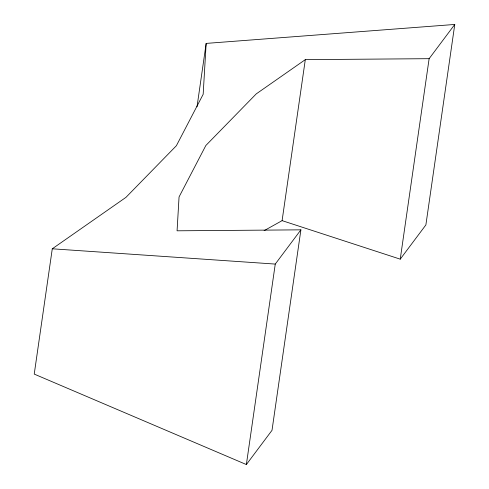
<?xml version="1.0" encoding="UTF-8"?>
<svg xmlns="http://www.w3.org/2000/svg" width="489" height="489" viewBox="0 0 489 489"><rect width="100%" height="100%" fill="white"/><g stroke="black" fill="none" stroke-linecap="round" stroke-linejoin="round"><path stroke-width="0.73" d="M206.156 43.405L203.167 94.298L176.376 145.734L125.966 197.348L52.28 248.797L34.23 374.091L246.37 464.55L272.012 430.32L300.9 229.842L177.073 230.808L179.06 196.939L205.851 145.502L256.26 93.882L305.301 59.646L429.128 58.68L454.77 24.45L206.156 43.405L197.018 106.804M246.37 464.55L275.258 264.078L300.9 229.842M264.115 230.667L282.098 220.643L305.301 59.646M282.098 220.643L400.24 259.158L429.128 58.68M454.77 24.45L425.882 224.922L400.24 259.158M52.28 248.797L275.258 264.078"/></g></svg>
